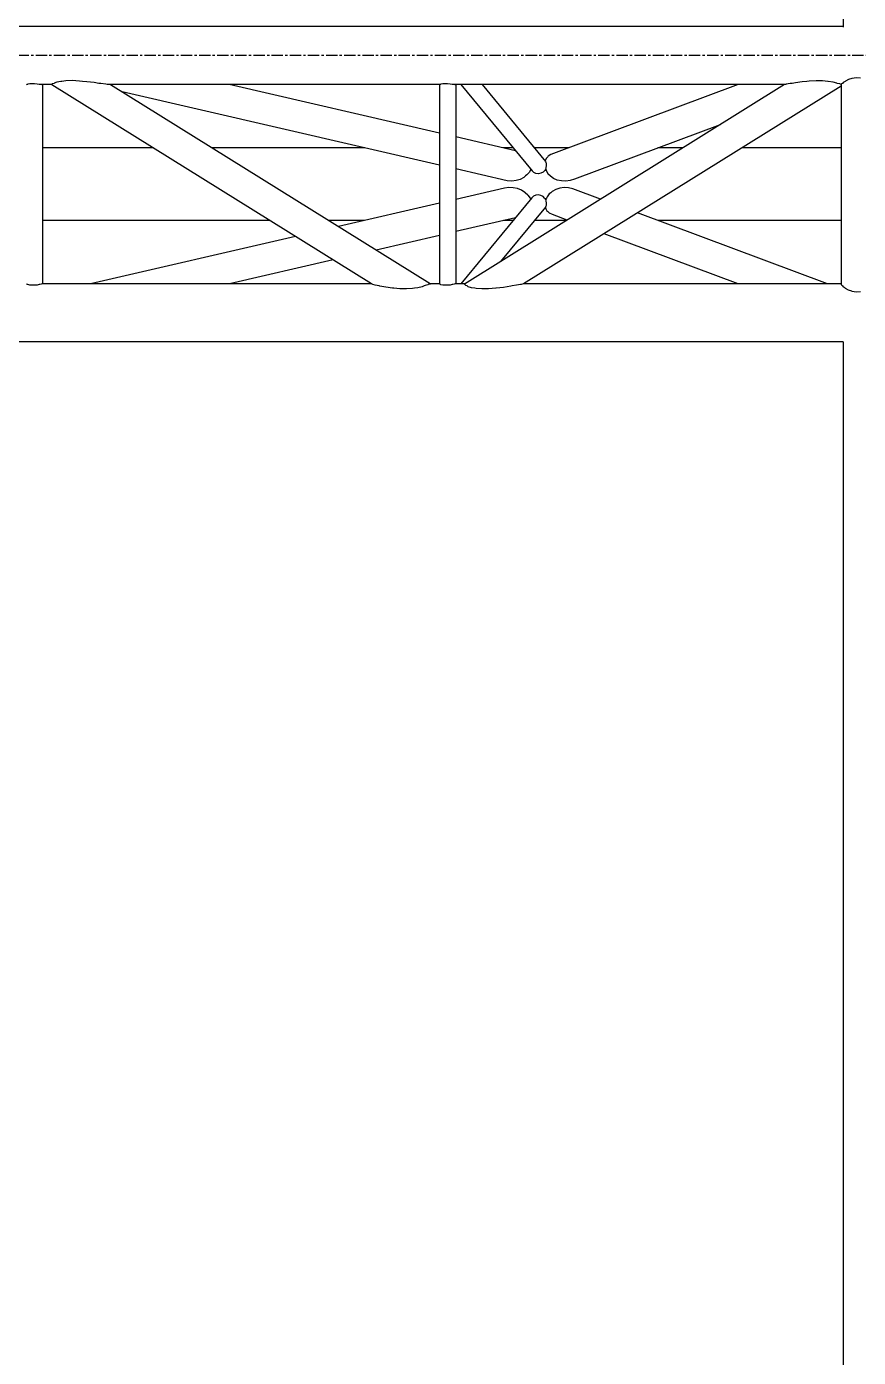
# Model space of a CAD drawing. Header units: millimetres. Extents: x 5143 to 30813, y 232 to 21408.
# Drawn here: x 9513 to 10095, y 8360 to 9291 of the extents above; entities that cross this region are included whole.
import ezdxf

# ---------------------------------------------------------------- set-up
doc = ezdxf.new("R2010")
doc.units = ezdxf.units.MM
doc.header["$LTSCALE"] = 0.25
doc.linetypes.add('CENTER', pattern=[50.8, 31.75, -6.35, 6.35, -6.35])
doc.linetypes.add('XKITLINE00', pattern=[0])

msp = doc.modelspace()

# ---------------------------------------------------------------- linework, layer by layer
at = {"color": 8, "linetype": 'XKITLINE00'}
for p, q in [((10084.2, 10710.21), (10084.2, 9290.28)), ((10084.2, 9290.57), (9008.65, 9290.57)), ((10090.21, 9254.2), (10087.87, 9253.54)), ((10090.46, 9254.3), (10090.21, 9254.2)), ((10093.35, 9254.71), (10090.46, 9254.3)), ((10096.38, 9254.46), (10093.35, 9254.71)), ((9512.78, 9250.04), (9512.5, 9249.95)), ((9513.22, 9250.08), (9512.78, 9250.04)), ((9513.59, 9250.23), (9513.22, 9250.08)), ((9514.85, 9250.47), (9513.59, 9250.23)), ((9516.44, 9250.58), (9514.85, 9250.47)), ((9518.2, 9250.56), (9516.44, 9250.58)), ((9519.96, 9250.42), (9518.2, 9250.56)), ((9521.55, 9250.16), (9519.96, 9250.42)), ((9521.83, 9250.08), (9521.55, 9250.16)), ((9522.81, 9250.02), (9521.83, 9250.08)), ((9523.62, 9249.92), (9522.81, 9250.02)), ((9530.22, 9249.97), (9523.18, 9249.97)), ((9523.46, 9249.97), (9523.42, 9249.95)), ((9523.73, 9249.89), (9523.62, 9249.92)), ((9523.84, 9249.97), (9523.73, 9249.89)), ((9523.9, 9249.97), (9523.9, 9110.6)), ((9530.43, 9250.08), (9530.18, 9250.05)), ((9530.18, 9250.05), (9530.25, 9249.92)), ((9754, 9110.6), (9530.25, 9249.92)), ((9530.66, 9250.47), (9530.43, 9250.08)), ((9531.86, 9250.88), (9530.66, 9250.47)), ((9531.96, 9251), (9531.86, 9250.88)), ((9533.82, 9251.71), (9531.96, 9251)), ((9536.7, 9252.23), (9533.82, 9251.71)), ((9537.29, 9252.28), (9536.7, 9252.23)), ((9540.23, 9252.66), (9537.29, 9252.28)), ((9544.62, 9252.77), (9540.23, 9252.66)), ((9549.68, 9252.5), (9544.62, 9252.77)), ((9551.7, 9252.28), (9549.68, 9252.5)), ((9554.94, 9252.02), (9551.7, 9252.28)), ((9560.04, 9251.42), (9554.94, 9252.02)), ((9563.29, 9250.88), (9560.04, 9251.42)), ((9564.65, 9250.74), (9563.29, 9250.88)), ((9568.24, 9250.24), (9564.65, 9250.74)), ((9569.08, 9250.08), (9568.24, 9250.24)), ((9570.53, 9249.99), (9569.08, 9250.08)), ((9571.39, 9249.89), (9570.53, 9249.99)), ((9801.68, 9249.97), (9570.65, 9249.97)), ((9571.49, 9249.95), (9571.39, 9249.89)), ((9571.49, 9249.95), (9571.44, 9249.97)), ((9795.24, 9110.64), (9571.49, 9249.95)), ((9801.59, 9193.63), (9579.58, 9244.91)), ((9801.59, 9216), (9654.5, 9249.97)), ((9801.87, 9250.04), (9801.59, 9249.95)), ((9801.59, 9249.95), (9801.59, 9110.53)), ((9802.31, 9250.08), (9801.87, 9250.04)), ((9802.68, 9250.23), (9802.31, 9250.08)), ((9803.94, 9250.46), (9802.68, 9250.23)), ((9805.53, 9250.57), (9803.94, 9250.46)), ((9807.29, 9250.56), (9805.53, 9250.57)), ((9809.05, 9250.41), (9807.29, 9250.56)), ((9810.64, 9250.15), (9809.05, 9250.41)), ((9810.92, 9250.08), (9810.64, 9250.15)), ((9811.9, 9250.01), (9810.92, 9250.08)), ((9812.71, 9249.92), (9811.9, 9250.01)), ((10043.13, 9249.97), (9812.25, 9249.97)), ((9812.54, 9249.97), (9812.51, 9249.95)), ((9812.82, 9249.89), (9812.71, 9249.92)), ((9812.93, 9249.97), (9812.82, 9249.89)), ((9812.99, 9249.97), (9812.99, 9110.6)), ((9816.66, 9249.97), (9866.41, 9189.68)), ((10043.14, 9249.98), (9819.06, 9110.46)), ((9831.42, 9249.97), (9875.77, 9196.22)), ((10082.73, 9248.92), (9860.54, 9110.57)), ((10010.74, 9249.97), (9879.54, 9201.01)), ((10043.99, 9250.08), (10043.14, 9249.98)), ((10044.39, 9250.2), (10043.99, 9250.08)), ((10047.09, 9250.71), (10044.39, 9250.2)), ((10048.49, 9250.88), (10047.09, 9250.71)), ((10050.92, 9251.36), (10048.49, 9250.88)), ((10055.46, 9251.98), (10050.92, 9251.36)), ((10058.83, 9252.28), (10055.46, 9251.98)), ((10060.35, 9252.47), (10058.83, 9252.28)), ((10065.31, 9252.76), (10060.35, 9252.47)), ((10069.83, 9252.69), (10065.31, 9252.76)), ((10073.48, 9252.28), (10069.83, 9252.69)), ((10073.7, 9252.26), (10073.48, 9252.28)), ((10077.13, 9251.76), (10073.7, 9252.26)), ((10079.72, 9251.06), (10077.13, 9251.76)), ((10080.06, 9250.88), (10079.72, 9251.06)), ((10081.85, 9250.51), (10080.06, 9250.88)), ((10082.87, 9250.1), (10081.85, 9250.51)), ((10082.89, 9250.17), (10082.73, 9249.42)), ((10082.73, 9249.42), (10082.73, 9110.34)), ((10083.07, 9250.54), (10082.89, 9250.17)), ((10083.61, 9250.87), (10083.07, 9250.54)), ((10084.08, 9251.4), (10083.61, 9250.87)), ((10085.54, 9252.26), (10084.08, 9251.4)), ((10085.71, 9252.41), (10085.54, 9252.26)), ((10087.87, 9253.54), (10085.71, 9252.41)), ((9998.03, 9221.89), (9896.15, 9183.86)), ((9854.84, 9203.7), (9812.99, 9213.37)), ((9601.31, 9205.67), (9523.9, 9205.67)), ((9749.45, 9205.67), (9642.6, 9205.67)), ((9853.21, 9205.67), (9846.29, 9205.67)), ((9892.05, 9205.67), (9867.98, 9205.67)), ((9876.34, 9198.37), (9875.64, 9196.72)), ((9877.46, 9199.56), (9876.34, 9198.37)), ((9877.72, 9199.89), (9877.46, 9199.56)), ((9879.54, 9201.01), (9877.72, 9199.89)), ((9971.98, 9205.67), (9954.58, 9205.67)), ((10082.73, 9205.67), (10013.28, 9205.67)), ((9849.09, 9182.66), (9812.99, 9191)), ((9864.6, 9188.85), (9862.79, 9186.82)), ((9865.17, 9189.89), (9864.6, 9188.85)), ((9865.67, 9190.58), (9865.17, 9189.89)), ((9867.62, 9188.52), (9866.41, 9189.68)), ((9874.21, 9188.79), (9872.63, 9187.95)), ((9875.32, 9189.89), (9874.21, 9188.79)), ((9875.47, 9190.03), (9875.32, 9189.89)), ((9875.83, 9190.64), (9875.47, 9190.03)), ((9875.55, 9196.56), (9875.54, 9196.51)), ((9875.64, 9196.72), (9875.55, 9196.56)), ((9875.77, 9196.22), (9876.07, 9195.48)), ((9875.84, 9190.69), (9875.83, 9190.64)), ((9876.17, 9191.74), (9875.84, 9190.69)), ((9875.92, 9190.94), (9876.23, 9190.06)), ((9876.07, 9195.48), (9876.23, 9195.11)), ((9876.32, 9193.35), (9876.17, 9191.74)), ((9876.23, 9195.11), (9876.36, 9193.58)), ((9876.23, 9190.06), (9876.35, 9189.89)), ((9876.36, 9193.58), (9876.32, 9193.35)), ((9876.35, 9189.89), (9877.47, 9187.91)), ((9852.19, 9182.47), (9849.09, 9182.66)), ((9855.24, 9182.83), (9852.19, 9182.47)), ((9858.1, 9183.71), (9855.24, 9182.83)), ((9860.62, 9185.07), (9858.1, 9183.71)), ((9861.78, 9186.08), (9860.62, 9185.07)), ((9862.79, 9186.82), (9861.78, 9186.08)), ((9869.17, 9187.81), (9867.62, 9188.52)), ((9870.89, 9187.62), (9869.17, 9187.81)), ((9872.63, 9187.95), (9870.89, 9187.62)), ((9877.47, 9187.91), (9879.24, 9186.08)), ((9879.24, 9186.08), (9879.29, 9186.01)), ((9881.48, 9184.41), (9879.29, 9186.01)), ((9884.1, 9183.25), (9881.48, 9184.41)), ((9887.03, 9182.6), (9884.1, 9183.25)), ((9890.11, 9182.48), (9887.03, 9182.6)), ((9893.21, 9182.91), (9890.11, 9182.48)), ((9896.15, 9183.86), (9893.21, 9182.91)), ((9847.13, 9177.49), (9812.99, 9169.6)), ((9866.34, 9170.78), (9816.66, 9110.57)), ((9850.21, 9177.96), (9847.13, 9177.49)), ((9853.33, 9177.89), (9850.21, 9177.96)), ((9856.33, 9177.28), (9853.33, 9177.89)), ((9859.07, 9176.16), (9856.33, 9177.28)), ((9861.39, 9174.59), (9859.07, 9176.16)), ((9861.39, 9174.59), (9861.59, 9174.38)), ((9863.48, 9172.71), (9861.59, 9174.38)), ((9863.48, 9172.71), (9865.03, 9170.57)), ((9865.03, 9170.57), (9865.5, 9169.76)), ((9867.55, 9171.94), (9866.34, 9170.78)), ((9869.09, 9172.65), (9867.55, 9171.94)), ((9870.82, 9172.85), (9869.09, 9172.65)), ((9872.55, 9172.51), (9870.82, 9172.85)), ((9874.13, 9171.68), (9872.55, 9172.51)), ((9875.26, 9170.57), (9874.13, 9171.68)), ((9875.4, 9170.44), (9875.26, 9170.57)), ((9875.4, 9170.44), (9875.91, 9169.57)), ((9876.57, 9170.56), (9875.96, 9169.42)), ((9876.96, 9171.53), (9876.57, 9170.56)), ((9878.51, 9173.56), (9876.96, 9171.53)), ((9879.5, 9174.37), (9878.51, 9173.56)), ((9880.53, 9175.32), (9879.5, 9174.37)), ((9882.97, 9176.7), (9880.53, 9175.32)), ((9885.78, 9177.61), (9882.97, 9176.7)), ((9888.82, 9177.98), (9885.78, 9177.61)), ((9891.95, 9177.82), (9888.82, 9177.98)), ((9895, 9177.12), (9891.95, 9177.82)), ((9914.45, 9169.85), (9895, 9177.12)), ((9801.59, 9166.97), (9730.96, 9150.66)), ((9875.77, 9164.31), (9844.29, 9126.17)), ((9875.69, 9164.22), (9875.84, 9163.75)), ((9876.06, 9165.05), (9875.77, 9164.31)), ((9875.84, 9163.75), (9876, 9163.01)), ((9875.91, 9169.57), (9876.15, 9168.8)), ((9876, 9163.01), (9877.09, 9161.33)), ((9876.22, 9165.43), (9876.06, 9165.05)), ((9876.15, 9168.8), (9876.31, 9167.18)), ((9876.34, 9166.96), (9876.22, 9165.43)), ((9876.31, 9167.18), (9876.34, 9166.96)), ((9877.62, 9160.92), (9877.09, 9161.33)), ((9878.67, 9160.02), (9877.62, 9160.92)), ((9682.89, 9154.87), (9523.9, 9154.87)), ((9749.22, 9154.87), (9724.19, 9154.87)), ((9854.79, 9156.79), (9812.99, 9147.13)), ((9853.21, 9154.87), (9846.52, 9154.87)), ((9890.4, 9154.87), (9867.98, 9154.87)), ((9880.79, 9159.08), (9878.67, 9160.02)), ((9891.02, 9155.26), (9880.79, 9159.08)), ((10073.26, 9110.57), (9940.27, 9160.22)), ((10082.73, 9154.87), (9954.58, 9154.87)), ((9700.84, 9143.7), (9557.44, 9110.57)), ((9801.59, 9144.5), (9757.29, 9134.26)), ((10010.73, 9110.57), (9916.83, 9145.62)), ((9727.17, 9127.31), (9654.73, 9110.57)), ((9512.78, 9110.33), (9512.5, 9110.53)), ((9513.22, 9110.24), (9512.78, 9110.33)), ((9513.59, 9110.05), (9513.22, 9110.24)), ((9514.85, 9109.75), (9513.59, 9110.05)), ((9516.44, 9109.61), (9514.85, 9109.75)), ((9518.2, 9109.63), (9516.44, 9109.61)), ((9519.96, 9109.81), (9518.2, 9109.63)), ((9521.55, 9110.14), (9519.96, 9109.81)), ((9521.83, 9110.24), (9521.55, 9110.14)), ((9522.81, 9110.38), (9521.83, 9110.24)), ((9523.62, 9110.58), (9522.81, 9110.38)), ((9523.73, 9110.66), (9523.62, 9110.58)), ((9754.04, 9110.57), (9523.62, 9110.57)), ((9523.9, 9110.6), (9523.73, 9110.66)), ((9523.9, 9110.6), (9523.82, 9110.57)), ((9754.6, 9110.31), (9754, 9110.6)), ((9755.02, 9110.24), (9754.6, 9110.31)), ((9756.69, 9109.74), (9755.02, 9110.24)), ((9759.41, 9109.21), (9756.69, 9109.74)), ((9759.88, 9109.09), (9759.41, 9109.21)), ((9764.2, 9108.26), (9759.88, 9109.09)), ((9768.87, 9107.66), (9764.2, 9108.26)), ((9769.68, 9107.61), (9768.87, 9107.66)), ((9773.89, 9107.18), (9769.68, 9107.61)), ((9778.63, 9107.07), (9773.89, 9107.18)), ((9782.8, 9107.35), (9778.63, 9107.07)), ((9784.09, 9107.61), (9782.8, 9107.35)), ((9786.43, 9107.89), (9784.09, 9107.61)), ((9789.42, 9108.59), (9786.43, 9107.89)), ((9790.85, 9109.21), (9789.42, 9108.59)), ((9791.69, 9109.38), (9790.85, 9109.21)), ((9793.44, 9110.02), (9791.69, 9109.38)), ((9793.68, 9110.24), (9793.44, 9110.02)), ((9794.66, 9110.43), (9793.68, 9110.24)), ((9795, 9110.66), (9794.66, 9110.43)), ((9801.59, 9110.57), (9794.87, 9110.57)), ((9795.24, 9110.64), (9795, 9110.66)), ((9795.24, 9110.64), (9795.27, 9110.57)), ((9801.87, 9110.33), (9801.59, 9110.53)), ((9802.31, 9110.23), (9801.87, 9110.33)), ((9802.68, 9110.04), (9802.31, 9110.23)), ((9803.94, 9109.74), (9802.68, 9110.04)), ((9805.53, 9109.6), (9803.94, 9109.74)), ((9807.29, 9109.62), (9805.53, 9109.6)), ((9809.05, 9109.8), (9807.29, 9109.62)), ((9810.64, 9110.13), (9809.05, 9109.8)), ((9810.92, 9110.23), (9810.64, 9110.13)), ((9811.9, 9110.37), (9810.92, 9110.23)), ((9812.71, 9110.58), (9811.9, 9110.37)), ((9812.82, 9110.66), (9812.71, 9110.58)), ((9819.25, 9110.57), (9812.71, 9110.57)), ((9812.99, 9110.6), (9812.82, 9110.66)), ((9812.99, 9110.6), (9812.9, 9110.57)), ((9819.39, 9110.23), (9819.06, 9110.46)), ((9819.39, 9110.23), (9819.34, 9110.07)), ((9820.17, 9109.42), (9819.34, 9110.07)), ((9820.95, 9109.19), (9820.17, 9109.42)), ((9821.71, 9108.64), (9820.95, 9109.19)), ((9824.08, 9107.92), (9821.71, 9108.64)), ((9826.45, 9107.57), (9824.08, 9107.92)), ((9827.31, 9107.37), (9826.45, 9107.57)), ((9831.28, 9107.04), (9827.31, 9107.37)), ((9836.04, 9107.12), (9831.28, 9107.04)), ((9841.13, 9107.57), (9836.04, 9107.12)), ((9841.35, 9107.59), (9841.13, 9107.57)), ((9846.51, 9108.17), (9841.35, 9107.59)), ((9851.52, 9108.97), (9846.51, 9108.17)), ((9852.52, 9109.19), (9851.52, 9108.97)), ((9855.62, 9109.66), (9852.52, 9109.19)), ((9858.33, 9110.23), (9855.62, 9109.66)), ((9858.75, 9110.27), (9858.33, 9110.23)), ((9860.39, 9110.57), (9858.75, 9110.27)), ((9860.59, 9110.66), (9860.39, 9110.57)), ((10082.73, 9110.57), (9860.4, 9110.57)), ((9860.59, 9110.66), (9860.54, 9110.57)), ((10082.73, 9110.34), (10082.84, 9110.23)), ((10082.84, 9110.23), (10083.07, 9109.62)), ((10083.62, 9109.19), (10083.07, 9109.62)), ((10083.62, 9109.19), (10084.08, 9108.58)), ((10085.55, 9107.57), (10084.08, 9108.58)), ((10085.55, 9107.57), (10085.71, 9107.41)), ((10087.87, 9106.16), (10085.71, 9107.41)), ((10090.22, 9105.43), (10087.87, 9106.16)), ((10090.46, 9105.33), (10090.22, 9105.43)), ((10093.35, 9104.88), (10090.46, 9105.33)), ((10096.38, 9105.14), (10093.35, 9104.88)), ((10084.2, 9069.97), (9008.64, 9069.97)), ((10084.2, 9070.15), (10084.2, 7650.16))]:
    msp.add_line(p, q, dxfattribs=at)
at = {"color": 8, "linetype": 'CENTER'}
msp.add_line((10454.1, 9270.27), (9008.65, 9270.27), dxfattribs=at)

doc.saveas('drawing.dxf')
